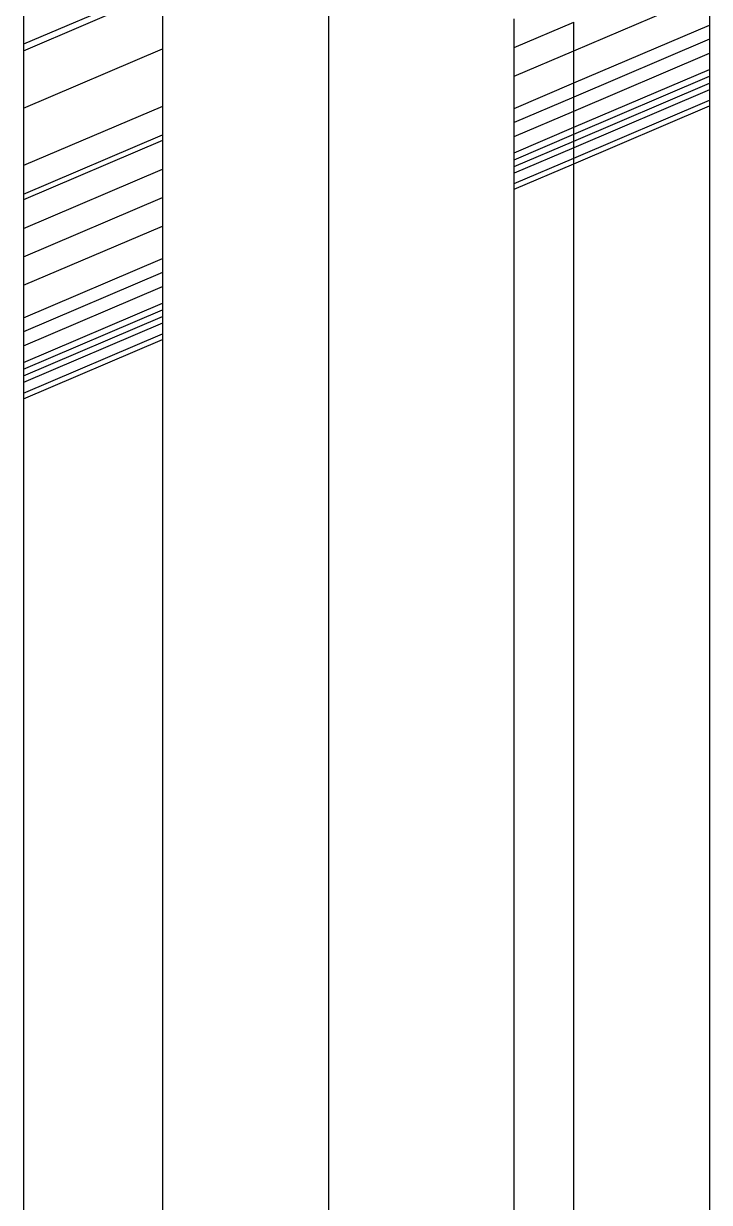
# Model space of a CAD drawing. Header units: inches. Extents: x 17 to 4615, y 5 to 3256.
# Drawn here: x 1656.87 to 1660.93, y 2587.38 to 2594.37 of the extents above; entities that cross this region are included whole.
import ezdxf

# ---------------------------------------------------------------- set-up
doc = ezdxf.new("R2010")
doc.units = ezdxf.units.IN
doc.header["$MEASUREMENT"] = 0

msp = doc.modelspace()

# ---------------------------------------------------------------- linework, layer by layer
for p, q in [((1658.6762, 2228.9557), (1658.6762, 2605.2382)), ((1657.6903, 2594.6006), (1656.8669, 2594.2499)), ((1656.8669, 2594.5914), (1656.8669, 2594.2499)), ((1656.8669, 2594.2119), (1657.6903, 2594.5644)), ((1657.6903, 2594.5644), (1657.6903, 2594.2221)), ((1660.129, 2594.2118), (1660.9324, 2594.5544)), ((1660.9324, 2594.5544), (1660.9324, 2594.3641)), ((1659.7753, 2594.2302), (1659.7753, 2594.4002)), ((1659.7753, 2594.2302), (1660.129, 2594.3812)), ((1660.129, 2594.2118), (1660.129, 2594.3812)), ((1660.129, 2594.0208), (1660.9324, 2594.3641)), ((1660.9324, 2594.3641), (1660.9324, 2594.28)), ((1656.8669, 2594.2499), (1656.8669, 2594.2119)), ((1660.9324, 2594.28), (1660.129, 2593.9368)), ((1660.9324, 2594.28), (1660.9324, 2594.1964)), ((1656.8669, 2593.8703), (1657.6903, 2594.2221)), ((1656.8669, 2594.2119), (1656.8669, 2593.8703)), ((1657.6903, 2594.2221), (1657.6903, 2593.8815)), ((1659.7753, 2594.0609), (1659.7753, 2594.2302)), ((1659.7753, 2594.0609), (1660.129, 2594.2118)), ((1660.129, 2594.0208), (1660.129, 2594.2118)), ((1660.129, 2593.8534), (1660.9324, 2594.1964)), ((1660.9324, 2594.1964), (1660.9324, 2594.1008)), ((1660.129, 2593.7574), (1660.9324, 2594.1008)), ((1660.9324, 2594.1008), (1660.9324, 2594.0598)), ((1659.7753, 2593.8697), (1659.7753, 2594.0609)), ((1660.129, 2593.7164), (1660.9324, 2594.0598)), ((1660.9324, 2594.0598), (1660.9324, 2594.0192)), ((1659.7753, 2593.8697), (1660.129, 2594.0208)), ((1660.129, 2593.9368), (1660.129, 2594.0208)), ((1660.129, 2593.676), (1660.9324, 2594.0192)), ((1660.9324, 2593.9795), (1660.129, 2593.6363)), ((1660.9324, 2594.0192), (1660.9324, 2593.9795)), ((1660.9324, 2593.9795), (1660.9324, 2593.9176)), ((1660.129, 2593.9368), (1659.7753, 2593.7858)), ((1660.129, 2593.8534), (1660.129, 2593.9368)), ((1660.129, 2593.5743), (1660.9324, 2593.9176)), ((1660.9324, 2593.9176), (1660.9324, 2593.8838)), ((1657.6903, 2593.8815), (1656.8669, 2593.5304)), ((1656.8669, 2593.8703), (1656.8669, 2593.5304)), ((1657.6903, 2593.8815), (1657.6903, 2593.7119)), ((1659.7753, 2593.7858), (1659.7753, 2593.8697)), ((1659.7753, 2593.7025), (1660.129, 2593.8534)), ((1660.129, 2593.5407), (1660.9324, 2593.8838)), ((1660.129, 2593.7574), (1660.129, 2593.8534)), ((1660.9324, 2593.8838), (1660.9324, 2240.0208)), ((1659.7753, 2593.7025), (1659.7753, 2593.7858)), ((1659.7753, 2593.6062), (1660.129, 2593.7574)), ((1660.129, 2593.7164), (1660.129, 2593.7574)), ((1656.8669, 2593.3611), (1657.6903, 2593.7119)), ((1657.6903, 2593.679), (1656.8669, 2593.3268)), ((1657.6903, 2593.7119), (1657.6903, 2593.679)), ((1657.6903, 2593.679), (1657.6903, 2593.5092)), ((1659.7753, 2593.5653), (1660.129, 2593.7164)), ((1659.7753, 2593.6062), (1659.7753, 2593.7025)), ((1659.7753, 2593.5249), (1660.129, 2593.676)), ((1660.129, 2593.676), (1660.129, 2593.7164)), ((1660.129, 2593.6363), (1660.129, 2593.676)), ((1660.129, 2593.6363), (1659.7753, 2593.4853)), ((1659.7753, 2593.5653), (1659.7753, 2593.6062)), ((1660.129, 2593.5743), (1660.129, 2593.6363)), ((1659.7753, 2593.4232), (1660.129, 2593.5743)), ((1659.7753, 2593.5249), (1659.7753, 2593.5653)), ((1659.7753, 2593.3897), (1660.129, 2593.5407)), ((1660.129, 2593.5407), (1660.129, 2593.5743)), ((1660.129, 2240.3639), (1660.129, 2593.5407)), ((1656.8669, 2593.5304), (1656.8669, 2593.3611)), ((1656.8669, 2593.1574), (1657.6903, 2593.5092)), ((1657.6903, 2593.5092), (1657.6903, 2593.3401)), ((1659.7753, 2593.4853), (1659.7753, 2593.5249)), ((1659.7753, 2593.4232), (1659.7753, 2593.4853)), ((1659.7753, 2593.3897), (1659.7753, 2593.4232)), ((1656.8669, 2593.3611), (1656.8669, 2593.3268)), ((1656.8669, 2592.9886), (1657.6903, 2593.3401)), ((1656.8669, 2593.3268), (1656.8669, 2593.1574)), ((1657.6903, 2593.3401), (1657.6903, 2593.1717)), ((1659.7753, 2240.515), (1659.7753, 2593.3897)), ((1656.8669, 2592.8205), (1657.6903, 2593.1717)), ((1656.8669, 2593.1574), (1656.8669, 2592.9886)), ((1657.6903, 2593.1717), (1657.6903, 2592.9788)), ((1656.8669, 2592.9886), (1656.8669, 2592.8205)), ((1656.8669, 2592.627), (1657.6903, 2592.9788)), ((1657.6903, 2592.9788), (1657.6903, 2592.8953)), ((1657.6903, 2592.8953), (1656.8669, 2592.5437)), ((1657.6903, 2592.8953), (1657.6903, 2592.8124)), ((1656.8669, 2592.8205), (1656.8669, 2592.627)), ((1656.8669, 2592.4609), (1657.6903, 2592.8124)), ((1657.6903, 2592.8124), (1657.6903, 2592.7151)), ((1656.8669, 2592.3632), (1657.6903, 2592.7151)), ((1657.6903, 2592.7151), (1657.6903, 2592.6744)), ((1656.8669, 2592.3226), (1657.6903, 2592.6744)), ((1656.8669, 2592.2825), (1657.6903, 2592.6342)), ((1656.8669, 2592.627), (1656.8669, 2592.5437)), ((1657.6903, 2592.6744), (1657.6903, 2592.6342)), ((1657.6903, 2592.6342), (1657.6903, 2592.5948)), ((1657.6903, 2592.5948), (1656.8669, 2592.2432)), ((1657.6903, 2592.5948), (1657.6903, 2592.5324)), ((1656.8669, 2592.5437), (1656.8669, 2592.4609)), ((1656.8669, 2592.1806), (1657.6903, 2592.5324)), ((1656.8669, 2592.1475), (1657.6903, 2592.4992)), ((1657.6903, 2592.5324), (1657.6903, 2592.4992)), ((1657.6903, 2592.4992), (1657.6903, 2241.4055)), ((1656.8669, 2592.4609), (1656.8669, 2592.3632)), ((1656.8669, 2592.3632), (1656.8669, 2592.3226)), ((1656.8669, 2592.3226), (1656.8669, 2592.2825)), ((1656.8669, 2592.2825), (1656.8669, 2592.2432)), ((1656.8669, 2592.2432), (1656.8669, 2592.1806)), ((1656.8669, 2592.1806), (1656.8669, 2592.1475)), ((1656.8669, 2592.1475), (1656.8669, 2241.7571))]:
    msp.add_line(p, q)

doc.saveas('drawing.dxf')
